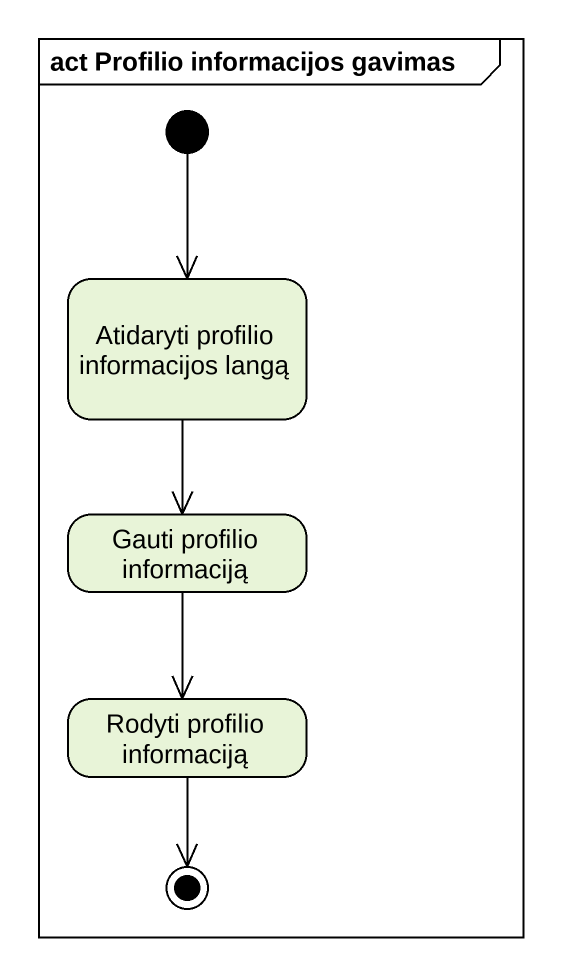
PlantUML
@startuml
mainframe act Profilio informacijos gavimas
hide empty description
state "Atidaryti profilio informacijos langą" as Atidaryti_profilio
state "Gauti profilio informaciją" as Gauti_profilio_informaciją
state "Rodyti profilio informaciją" as Rodyti_profilio_informaciją
[*] --> Atidaryti_profilio
Atidaryti_profilio --> Gauti_profilio_informaciją
Gauti_profilio_informaciją --> Rodyti_profilio_informaciją
Rodyti_profilio_informaciją --> [*]
@enduml
